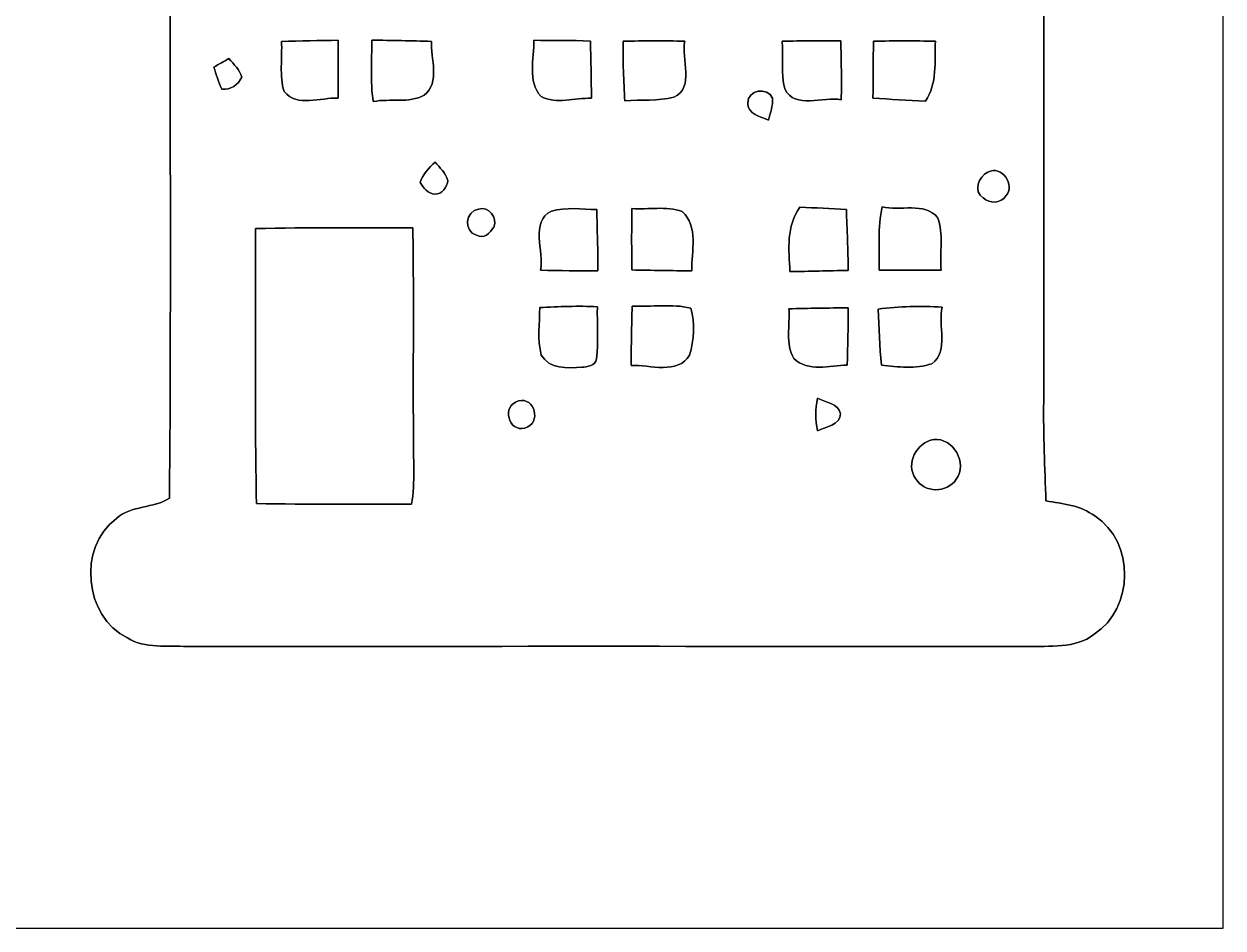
# Model space of a CAD drawing. Header units: centimetres. Extents: x -16.8 to 16.8, y -16.7 to 16.7.
# Drawn here: x 1.91 to 16.77, y -16.67 to -5.46 of the extents above; entities that cross this region are included whole.
import ezdxf

# ---------------------------------------------------------------- set-up
doc = ezdxf.new("R2010")
doc.units = ezdxf.units.CM
doc.header["$MEASUREMENT"] = 0
doc.layers.add('Layer 1', color=7, linetype='Continuous')

msp = doc.modelspace()

# ---------------------------------------------------------------- linework, layer by layer
at = {"layer": 'Layer 1', "color": 7}
for points, knots in [([(-16.77458, 16.66875), (-16.77458, 16.66875), (16.77458, 16.66875), (16.77458, 16.66875), (16.77458, 16.66875), (16.77458, 16.66875), (16.77458, -16.66875), (16.77458, -16.66875), (16.77458, -16.66875), (16.77458, -16.66875), (-16.77458, -16.66875), (-16.77458, -16.66875), (-16.77458, -16.66875), (-16.77458, -16.66875), (-16.77458, 16.66875), (-16.77458, 16.66875), (-16.77458, 16.66875), (-16.77458, 16.66875), (-16.77458, 16.66875), (-16.77458, 16.66875)], [0, 0, 0, 0, 0.16666667, 0.16666667, 0.16666667, 0.16666667, 0.33333333, 0.33333333, 0.33333333, 0.33333333, 0.5, 0.5, 0.5, 0.5, 0.66666667, 0.66666667, 0.66666667, 0.66666667, 1, 1, 1, 1]), ([(-11.81276, 12.37686), (-12.16907, 12.31724), (-12.47775, 12.03572), (-12.56348, 11.68294), (-12.56348, 11.68294), (-12.66261, 11.25714), (-12.54936, 10.81934), (-12.57335, 10.3886), (-12.57335, 10.3886), (-12.63403, 10.29088), (-12.47669, 10.04217), (-12.64214, 10.00654), (-12.64214, 10.00654), (-12.8203, 9.96668), (-13.0048, 9.96386), (-13.18366, 9.92822), (-13.18366, 9.92822), (-13.39286, 9.69469), (-13.52762, 9.40788), (-13.69519, 9.14506), (-13.69519, 9.14506), (-14.55808, 7.7343), (-15.40933, 6.31578), (-16.25459, 4.89409), (-16.25459, 4.89409), (-16.41193, 4.63762), (-16.35972, 4.32223), (-16.34384, 4.03931), (-16.34384, 4.03931), (-16.35019, 3.72921), (-16.1477, 3.45722), (-15.90816, 3.28119), (-15.90816, 3.28119), (-15.62276, 3.1115), (-15.27951, 3.13055), (-14.96131, 3.10762), (-14.96131, 3.10762), (-14.93203, 2.80776), (-14.94296, 2.50578), (-14.93908, 2.20486), (-14.93908, 2.20486), (-14.94402, -1.90853), (-14.93449, -6.02192), (-14.94367, -10.13495), (-14.94367, -10.13495), (-15.1705, -10.25807), (-15.43403, -10.44893), (-15.3984, -10.74208), (-15.3984, -10.74208), (-15.43509, -11.12449), (-15.04456, -11.37849), (-14.69425, -11.33898), (-14.69425, -11.33898), (-9.69645, -11.3478), (-4.69794, -11.33546), (0.30021, -11.34498), (0.30021, -11.34498), (0.54469, -11.33228), (0.80327, -11.36121), (1.03576, -11.26737), (1.03576, -11.26737), (1.33562, -11.09945), (1.40899, -10.66553), (1.21356, -10.39354), (1.21356, -10.39354), (1.12324, -10.26195), (0.96732, -10.20516), (0.83114, -10.13531), (0.83114, -10.13531), (0.82479, -5.73123), (0.83361, -1.3275), (0.82656, 3.07657), (0.82656, 3.07657), (1.20368, 3.16018), (1.64112, 3.09033), (1.94345, 3.38349), (1.94345, 3.38349), (2.33045, 3.74086), (2.32798, 4.35116), (2.1657, 4.81436), (2.1657, 4.81436), (1.70356, 5.57989), (1.13347, 6.2738), (0.62089, 7.00546), (0.62089, 7.00546), (-0.13264, 7.98865), (-0.85019, 8.99901), (-1.60761, 9.97902), (-1.60761, 9.97902), (-2.36961, 9.97162), (-3.13161, 9.96068), (-3.89361, 9.9628), (-3.89361, 9.9628), (-3.96981, 10.34838), (-3.85022, 10.78159), (-4.07776, 11.12626), (-4.07776, 11.12626), (-4.26932, 11.39472), (-4.63903, 11.51114), (-4.95053, 11.40566), (-4.95053, 11.40566), (-5.13221, 11.34498), (-5.25145, 11.18799), (-5.38163, 11.05711), (-5.38163, 11.05711), (-5.56754, 11.22504), (-5.75028, 11.42294), (-6.01839, 11.44552), (-6.01839, 11.44552), (-6.32389, 11.48821), (-6.57296, 11.27901), (-6.78039, 11.08569), (-6.78039, 11.08569), (-6.87105, 11.17812), (-6.9596, 11.27407), (-7.06402, 11.35098), (-7.06402, 11.35098), (-7.43761, 11.56935), (-7.97137, 11.39543), (-8.13858, 10.99502), (-8.13858, 10.99502), (-8.26347, 10.68493), (-8.17915, 10.33709), (-8.20349, 10.01289), (-8.20349, 10.01289), (-8.66528, 9.91447), (-9.14576, 9.97232), (-9.61284, 9.99702), (-9.61284, 9.99702), (-9.61743, 10.51101), (-9.59026, 11.02677), (-9.6326, 11.53971), (-9.6326, 11.53971), (-9.67211, 11.94541), (-9.9949, 12.32076), (-10.40377, 12.38179), (-10.40377, 12.38179), (-10.87226, 12.41848), (-11.34498, 12.41919), (-11.81276, 12.37686), (-11.81276, 12.37686), (-11.81276, 12.37686), (-11.81276, 12.37686), (-11.81276, 12.37686)], [0, 0, 0, 0, 0.02702703, 0.02702703, 0.02702703, 0.02702703, 0.05405405, 0.05405405, 0.05405405, 0.05405405, 0.08108108, 0.08108108, 0.08108108, 0.08108108, 0.10810811, 0.10810811, 0.10810811, 0.10810811, 0.13513514, 0.13513514, 0.13513514, 0.13513514, 0.16216216, 0.16216216, 0.16216216, 0.16216216, 0.18918919, 0.18918919, 0.18918919, 0.18918919, 0.21621622, 0.21621622, 0.21621622, 0.21621622, 0.24324324, 0.24324324, 0.24324324, 0.24324324, 0.27027027, 0.27027027, 0.27027027, 0.27027027, 0.2972973, 0.2972973, 0.2972973, 0.2972973, 0.32432432, 0.32432432, 0.32432432, 0.32432432, 0.35135135, 0.35135135, 0.35135135, 0.35135135, 0.37837838, 0.37837838, 0.37837838, 0.37837838, 0.40540541, 0.40540541, 0.40540541, 0.40540541, 0.43243243, 0.43243243, 0.43243243, 0.43243243, 0.45945946, 0.45945946, 0.45945946, 0.45945946, 0.48648649, 0.48648649, 0.48648649, 0.48648649, 0.51351351, 0.51351351, 0.51351351, 0.51351351, 0.54054054, 0.54054054, 0.54054054, 0.54054054, 0.56756757, 0.56756757, 0.56756757, 0.56756757, 0.59459459, 0.59459459, 0.59459459, 0.59459459, 0.62162162, 0.62162162, 0.62162162, 0.62162162, 0.64864865, 0.64864865, 0.64864865, 0.64864865, 0.67567568, 0.67567568, 0.67567568, 0.67567568, 0.7027027, 0.7027027, 0.7027027, 0.7027027, 0.72972973, 0.72972973, 0.72972973, 0.72972973, 0.75675676, 0.75675676, 0.75675676, 0.75675676, 0.78378378, 0.78378378, 0.78378378, 0.78378378, 0.81081081, 0.81081081, 0.81081081, 0.81081081, 0.83783784, 0.83783784, 0.83783784, 0.83783784, 0.86486486, 0.86486486, 0.86486486, 0.86486486, 0.89189189, 0.89189189, 0.89189189, 0.89189189, 0.91891892, 0.91891892, 0.91891892, 0.91891892, 0.94594595, 0.94594595, 0.94594595, 0.94594595, 1, 1, 1, 1]), ([(6.61776, 3.7906), (5.26027, 1.87008), (3.87632, -0.0314), (2.50507, -1.94169), (2.50507, -1.94169), (2.39254, -2.09903), (2.27824, -2.25601), (2.19075, -2.42923), (2.19075, -2.42923), (2.14701, -2.66418), (2.1336, -2.90759), (2.15794, -3.14572), (2.15794, -3.14572), (2.16147, -3.30623), (2.25601, -3.49074), (2.42182, -3.53166), (2.42182, -3.53166), (2.85397, -3.56094), (3.28789, -3.54295), (3.72075, -3.57082), (3.72075, -3.57082), (3.71651, -6.15915), (3.73451, -8.74818), (3.71299, -11.33651), (3.71299, -11.33651), (3.51755, -11.47057), (3.23709, -11.42153), (3.0547, -11.59087), (3.0547, -11.59087), (2.57104, -11.95458), (2.65359, -12.80195), (3.19123, -13.07218), (3.19123, -13.07218), (3.41348, -13.20906), (3.68512, -13.16249), (3.93312, -13.17943), (3.93312, -13.17943), (7.40234, -13.17413), (10.87155, -13.17449), (14.34077, -13.17943), (14.34077, -13.17943), (14.62264, -13.16708), (14.93767, -13.20976), (15.17897, -13.02667), (15.17897, -13.02667), (15.67039, -12.70459), (15.68626, -11.87979), (15.18461, -11.55806), (15.18461, -11.55806), (15.00858, -11.42859), (14.78597, -11.40566), (14.57819, -11.3732), (14.57819, -11.3732), (14.56725, -10.96292), (14.54538, -10.55264), (14.55102, -10.14236), (14.55102, -10.14236), (14.55632, -7.9696), (14.54503, -5.79684), (14.55702, -3.62444), (14.55702, -3.62444), (14.58066, -3.59904), (14.60465, -3.57399), (14.62899, -3.5493), (14.62899, -3.5493), (15.04527, -3.54436), (15.46331, -3.56447), (15.87923, -3.52707), (15.87923, -3.52707), (16.02493, -3.49109), (16.11947, -3.33587), (16.13888, -3.19299), (16.13888, -3.19299), (16.14876, -2.94393), (16.16216, -2.68711), (16.10995, -2.44299), (16.10995, -2.44299), (15.39381, -1.32997), (14.56161, -0.29598), (13.81478, 0.79657), (13.81478, 0.79657), (13.12545, 1.74378), (12.45729, 2.70651), (11.76726, 3.65301), (11.76726, 3.65301), (11.64731, 3.79589), (11.53936, 4.0005), (11.33792, 4.03366), (11.33792, 4.03366), (11.15131, 4.07247), (11.01231, 3.93171), (10.91177, 3.79977), (10.91177, 3.79977), (10.32722, 3.0039), (9.7603, 2.19569), (9.19057, 1.38924), (9.19057, 1.38924), (9.16517, 1.39171), (9.11472, 1.39629), (9.08967, 1.39841), (9.08967, 1.39841), (8.64729, 2.05705), (8.15904, 2.68323), (7.71596, 3.34151), (7.71596, 3.34151), (7.5378, 3.57117), (7.40974, 3.86115), (7.14834, 4.01038), (7.14834, 4.01038), (6.94231, 4.10104), (6.71583, 3.97475), (6.61776, 3.7906)], [0, 0, 0, 0, 0.03448276, 0.03448276, 0.03448276, 0.03448276, 0.06896552, 0.06896552, 0.06896552, 0.06896552, 0.10344828, 0.10344828, 0.10344828, 0.10344828, 0.13793103, 0.13793103, 0.13793103, 0.13793103, 0.17241379, 0.17241379, 0.17241379, 0.17241379, 0.20689655, 0.20689655, 0.20689655, 0.20689655, 0.24137931, 0.24137931, 0.24137931, 0.24137931, 0.27586207, 0.27586207, 0.27586207, 0.27586207, 0.31034483, 0.31034483, 0.31034483, 0.31034483, 0.34482759, 0.34482759, 0.34482759, 0.34482759, 0.37931034, 0.37931034, 0.37931034, 0.37931034, 0.4137931, 0.4137931, 0.4137931, 0.4137931, 0.44827586, 0.44827586, 0.44827586, 0.44827586, 0.48275862, 0.48275862, 0.48275862, 0.48275862, 0.51724138, 0.51724138, 0.51724138, 0.51724138, 0.55172414, 0.55172414, 0.55172414, 0.55172414, 0.5862069, 0.5862069, 0.5862069, 0.5862069, 0.62068966, 0.62068966, 0.62068966, 0.62068966, 0.65517241, 0.65517241, 0.65517241, 0.65517241, 0.68965517, 0.68965517, 0.68965517, 0.68965517, 0.72413793, 0.72413793, 0.72413793, 0.72413793, 0.75862069, 0.75862069, 0.75862069, 0.75862069, 0.79310345, 0.79310345, 0.79310345, 0.79310345, 0.82758621, 0.82758621, 0.82758621, 0.82758621, 0.86206897, 0.86206897, 0.86206897, 0.86206897, 0.89655172, 0.89655172, 0.89655172, 0.89655172, 0.93103448, 0.93103448, 0.93103448, 0.93103448, 1, 1, 1, 1]), ([(5.10117, -5.67408), (5.33471, -5.66737), (5.5693, -5.66314), (5.80355, -5.66032), (5.80355, -5.66032), (5.80319, -5.89986), (5.80284, -6.13939), (5.80249, -6.37928), (5.80249, -6.37928), (5.58659, -6.36729), (5.29449, -6.49429), (5.13433, -6.29708), (5.13433, -6.29708), (5.07153, -6.09882), (5.11351, -5.87904), (5.10117, -5.67408)], [0, 0, 0, 0, 0.2, 0.2, 0.2, 0.2, 0.4, 0.4, 0.4, 0.4, 0.6, 0.6, 0.6, 0.6, 1, 1, 1, 1]), ([(6.22124, -5.65891), (6.46712, -5.66208), (6.71336, -5.66632), (6.95995, -5.67373), (6.95995, -5.67373), (6.94972, -5.88116), (7.07037, -6.18243), (6.87141, -6.34224), (6.87141, -6.34224), (6.68232, -6.44525), (6.44349, -6.37963), (6.23993, -6.41985), (6.23993, -6.41985), (6.1976, -6.16832), (6.223, -5.91185), (6.22124, -5.65891)], [0, 0, 0, 0, 0.2, 0.2, 0.2, 0.2, 0.4, 0.4, 0.4, 0.4, 0.6, 0.6, 0.6, 0.6, 1, 1, 1, 1]), ([(8.22995, -5.66067), (8.46314, -5.66244), (8.69738, -5.66138), (8.93092, -5.66984), (8.93092, -5.66984), (8.93657, -5.90515), (8.94186, -6.14186), (8.94433, -6.37787), (8.94433, -6.37787), (8.73831, -6.3754), (8.51006, -6.4583), (8.31956, -6.35635), (8.31956, -6.35635), (8.14493, -6.17467), (8.23595, -5.88469), (8.22995, -5.66067)], [0, 0, 0, 0, 0.2, 0.2, 0.2, 0.2, 0.4, 0.4, 0.4, 0.4, 0.6, 0.6, 0.6, 0.6, 1, 1, 1, 1]), ([(9.33591, -5.67231), (9.59097, -5.66667), (9.84638, -5.66667), (10.10214, -5.67161), (10.10214, -5.67161), (10.05381, -5.8861), (10.22773, -6.24805), (9.96738, -6.36729), (9.96738, -6.36729), (9.76947, -6.41703), (9.55922, -6.3941), (9.35814, -6.41174), (9.35814, -6.41174), (9.34297, -6.16514), (9.33344, -5.91891), (9.33591, -5.67231)], [0, 0, 0, 0, 0.2, 0.2, 0.2, 0.2, 0.4, 0.4, 0.4, 0.4, 0.6, 0.6, 0.6, 0.6, 1, 1, 1, 1]), ([(11.3097, -5.67267), (11.55136, -5.66737), (11.79442, -5.66173), (12.03642, -5.66843), (12.03642, -5.66843), (12.04066, -5.91114), (12.04807, -6.15456), (12.04066, -6.39763), (12.04066, -6.39763), (11.8237, -6.34965), (11.46281, -6.52392), (11.34181, -6.26322), (11.34181, -6.26322), (11.29065, -6.07201), (11.32134, -5.8674), (11.3097, -5.67267)], [0, 0, 0, 0, 0.2, 0.2, 0.2, 0.2, 0.4, 0.4, 0.4, 0.4, 0.6, 0.6, 0.6, 0.6, 1, 1, 1, 1]), ([(12.44318, -5.67231), (12.69824, -5.66667), (12.95365, -5.66667), (13.20941, -5.67196), (13.20941, -5.67196), (13.19565, -5.92138), (13.23728, -6.19936), (13.08417, -6.41526), (13.08417, -6.41526), (12.86651, -6.40256), (12.65061, -6.39339), (12.43471, -6.37752), (12.43471, -6.37752), (12.43577, -6.14186), (12.43471, -5.90726), (12.44318, -5.67231)], [0, 0, 0, 0, 0.2, 0.2, 0.2, 0.2, 0.4, 0.4, 0.4, 0.4, 0.6, 0.6, 0.6, 0.6, 1, 1, 1, 1]), ([(4.26297, -5.99299), (4.32541, -5.95771), (4.3875, -5.92243), (4.44994, -5.88716), (4.44994, -5.88716), (4.51203, -5.95701), (4.57941, -6.02756), (4.6101, -6.11858), (4.6101, -6.11858), (4.56318, -6.21171), (4.46934, -6.27909), (4.36139, -6.26639), (4.36139, -6.26639), (4.318, -6.17996), (4.29225, -6.08259), (4.26297, -5.99299)], [0, 0, 0, 0, 0.2, 0.2, 0.2, 0.2, 0.4, 0.4, 0.4, 0.4, 0.6, 0.6, 0.6, 0.6, 1, 1, 1, 1]), ([(10.88143, -6.4389), (10.87684, -6.27592), (11.1252, -6.23394), (11.19011, -6.37787), (11.19011, -6.37787), (11.1947, -6.47136), (11.16189, -6.56131), (11.13966, -6.65092), (11.13966, -6.65092), (11.0423, -6.60541), (10.87931, -6.57578), (10.88143, -6.4389)], [0, 0, 0, 0, 0.25, 0.25, 0.25, 0.25, 0.5, 0.5, 0.5, 0.5, 1, 1, 1, 1]), ([(6.82025, -7.42386), (6.85094, -7.32049), (6.93279, -7.24535), (7.00546, -7.17056), (7.00546, -7.17056), (7.06508, -7.24076), (7.13528, -7.3085), (7.16562, -7.39846), (7.16562, -7.39846), (7.15186, -7.47677), (7.09401, -7.57696), (7.00264, -7.56814), (7.00264, -7.56814), (6.91727, -7.56673), (6.86117, -7.48877), (6.82025, -7.42386)], [0, 0, 0, 0, 0.2, 0.2, 0.2, 0.2, 0.4, 0.4, 0.4, 0.4, 0.6, 0.6, 0.6, 0.6, 1, 1, 1, 1]), ([(13.85958, -7.2958), (14.03385, -7.19772), (14.20072, -7.46125), (14.08324, -7.59143), (14.08324, -7.59143), (14.01727, -7.68421), (13.88216, -7.6902), (13.80208, -7.61259), (13.80208, -7.61259), (13.67296, -7.53957), (13.74563, -7.34695), (13.85958, -7.2958)], [0, 0, 0, 0, 0.25, 0.25, 0.25, 0.25, 0.5, 0.5, 0.5, 0.5, 1, 1, 1, 1]), ([(7.5438, -7.75441), (7.66904, -7.7089), (7.78616, -7.86447), (7.73218, -7.97807), (7.73218, -7.97807), (7.68879, -8.04792), (7.60589, -8.13506), (7.51981, -8.07544), (7.51981, -8.07544), (7.3533, -8.04086), (7.38152, -7.77134), (7.5438, -7.75441)], [0, 0, 0, 0, 0.25, 0.25, 0.25, 0.25, 0.5, 0.5, 0.5, 0.5, 1, 1, 1, 1]), ([(8.44762, -7.77769), (8.62859, -7.72901), (8.82332, -7.7537), (9.0103, -7.76076), (9.0103, -7.76076), (9.01347, -8.01299), (9.02829, -8.26629), (9.02406, -8.51888), (9.02406, -8.51888), (8.78664, -8.51711), (8.55063, -8.52029), (8.31391, -8.51182), (8.31391, -8.51182), (8.35977, -8.28393), (8.17951, -7.91069), (8.44762, -7.77769)], [0, 0, 0, 0, 0.2, 0.2, 0.2, 0.2, 0.4, 0.4, 0.4, 0.4, 0.6, 0.6, 0.6, 0.6, 1, 1, 1, 1]), ([(9.44668, -7.74771), (9.65165, -7.76217), (9.87107, -7.71313), (10.06934, -7.78298), (10.06934, -7.78298), (10.2743, -7.97031), (10.18187, -8.2744), (10.18928, -8.51958), (10.18928, -8.51958), (9.94128, -8.51747), (9.69363, -8.51429), (9.44668, -8.50829), (9.44668, -8.50829), (9.44139, -8.25465), (9.44139, -8.001), (9.44668, -7.74771)], [0, 0, 0, 0, 0.2, 0.2, 0.2, 0.2, 0.4, 0.4, 0.4, 0.4, 0.6, 0.6, 0.6, 0.6, 1, 1, 1, 1]), ([(11.52878, -7.73007), (11.72034, -7.73853), (11.91225, -7.74771), (12.10486, -7.75723), (12.10486, -7.75723), (12.11298, -8.00876), (12.12638, -8.26135), (12.12674, -8.51359), (12.12674, -8.51359), (11.88544, -8.51817), (11.6459, -8.52699), (11.40531, -8.52805), (11.40531, -8.52805), (11.39084, -8.25641), (11.35768, -7.96466), (11.52878, -7.73007)], [0, 0, 0, 0, 0.2, 0.2, 0.2, 0.2, 0.4, 0.4, 0.4, 0.4, 0.6, 0.6, 0.6, 0.6, 1, 1, 1, 1]), ([(12.54936, -7.72478), (12.76138, -7.78475), (13.07924, -7.65916), (13.23657, -7.85918), (13.23657, -7.85918), (13.31383, -8.06309), (13.26092, -8.29522), (13.27856, -8.50935), (13.27856, -8.50935), (13.02244, -8.51429), (12.76667, -8.51429), (12.51126, -8.51006), (12.51126, -8.51006), (12.51656, -8.24794), (12.4908, -7.98195), (12.54936, -7.72478)], [0, 0, 0, 0, 0.2, 0.2, 0.2, 0.2, 0.4, 0.4, 0.4, 0.4, 0.6, 0.6, 0.6, 0.6, 1, 1, 1, 1]), ([(4.77979, -7.99571), (5.4296, -7.97948), (6.08012, -7.99183), (6.73029, -7.98477), (6.73029, -7.98477), (6.74546, -8.98807), (6.72677, -9.99208), (6.74158, -10.99573), (6.74158, -10.99573), (6.74194, -11.13508), (6.74017, -11.27689), (6.71477, -11.41483), (6.71477, -11.41483), (6.07342, -11.4113), (5.43242, -11.41765), (4.79143, -11.4046), (4.79143, -11.4046), (4.76744, -10.2683), (4.78508, -9.13201), (4.77979, -7.99571)], [0, 0, 0, 0, 0.16666667, 0.16666667, 0.16666667, 0.16666667, 0.33333333, 0.33333333, 0.33333333, 0.33333333, 0.5, 0.5, 0.5, 0.5, 0.66666667, 0.66666667, 0.66666667, 0.66666667, 1, 1, 1, 1]), ([(8.30227, -8.97396), (8.5404, -8.96408), (8.77958, -8.95209), (9.01841, -8.96408), (9.01841, -8.96408), (9.011, -9.17857), (9.03393, -9.39659), (9.00606, -9.61072), (9.00606, -9.61072), (8.99301, -9.69539), (8.89423, -9.71303), (8.82332, -9.71515), (8.82332, -9.71515), (8.6554, -9.72891), (8.41692, -9.73878), (8.32273, -9.56345), (8.32273, -9.56345), (8.27017, -9.37048), (8.30298, -9.1694), (8.30227, -8.97396)], [0, 0, 0, 0, 0.16666667, 0.16666667, 0.16666667, 0.16666667, 0.33333333, 0.33333333, 0.33333333, 0.33333333, 0.5, 0.5, 0.5, 0.5, 0.66666667, 0.66666667, 0.66666667, 0.66666667, 1, 1, 1, 1]), ([(9.44951, -8.95562), (9.69116, -8.97079), (9.93951, -8.92422), (10.17658, -8.98243), (10.17658, -8.98243), (10.23126, -9.16693), (10.21609, -9.38001), (10.16106, -9.56416), (10.16106, -9.56416), (10.01466, -9.80969), (9.67211, -9.68551), (9.43575, -9.69151), (9.43575, -9.69151), (9.43786, -9.44562), (9.44174, -9.20044), (9.44951, -8.95562)], [0, 0, 0, 0, 0.2, 0.2, 0.2, 0.2, 0.4, 0.4, 0.4, 0.4, 0.6, 0.6, 0.6, 0.6, 1, 1, 1, 1]), ([(11.39155, -8.99125), (11.63673, -8.98349), (11.88191, -8.97996), (12.12815, -8.97819), (12.12815, -8.97819), (12.1285, -9.21456), (12.11862, -9.45056), (12.11651, -9.68728), (12.11651, -9.68728), (11.89849, -9.69469), (11.63038, -9.77618), (11.45434, -9.60649), (11.45434, -9.60649), (11.34357, -9.42552), (11.40954, -9.19374), (11.39155, -8.99125)], [0, 0, 0, 0, 0.2, 0.2, 0.2, 0.2, 0.4, 0.4, 0.4, 0.4, 0.6, 0.6, 0.6, 0.6, 1, 1, 1, 1]), ([(12.49856, -8.99407), (12.76068, -8.95562), (13.02773, -8.95667), (13.29231, -8.96867), (13.29231, -8.96867), (13.23799, -9.18598), (13.38016, -9.51653), (13.16426, -9.67105), (13.16426, -9.67105), (12.96388, -9.74055), (12.7448, -9.71091), (12.53878, -9.68763), (12.53878, -9.68763), (12.51902, -9.45691), (12.50844, -9.22479), (12.49856, -8.99407)], [0, 0, 0, 0, 0.2, 0.2, 0.2, 0.2, 0.4, 0.4, 0.4, 0.4, 0.6, 0.6, 0.6, 0.6, 1, 1, 1, 1]), ([(8.00206, -10.14871), (8.21302, -10.04006), (8.33155, -10.36602), (8.15516, -10.45351), (8.15516, -10.45351), (7.9442, -10.56217), (7.82496, -10.23585), (8.00206, -10.14871)], [0, 0, 0, 0, 0.33333333, 0.33333333, 0.33333333, 0.33333333, 1, 1, 1, 1]), ([(11.74644, -10.10038), (11.83252, -10.1473), (12.00714, -10.16282), (12.03396, -10.28982), (12.03396, -10.28982), (12.03607, -10.43234), (11.83146, -10.45563), (11.74644, -10.50184), (11.74644, -10.50184), (11.71963, -10.36884), (11.71963, -10.23303), (11.74644, -10.10038)], [0, 0, 0, 0, 0.25, 0.25, 0.25, 0.25, 0.5, 0.5, 0.5, 0.5, 1, 1, 1, 1]), ([(13.18754, -10.61085), (13.42672, -10.58369), (13.61511, -10.90895), (13.46659, -11.10333), (13.46659, -11.10333), (13.35652, -11.27866), (13.06689, -11.2776), (12.96388, -11.09521), (12.96388, -11.09521), (12.83335, -10.91212), (12.97517, -10.64542), (13.18754, -10.61085)], [0, 0, 0, 0, 0.25, 0.25, 0.25, 0.25, 0.5, 0.5, 0.5, 0.5, 1, 1, 1, 1])]:
    msp.add_open_spline(points, degree=3, knots=knots, dxfattribs=at)
at = {"layer": 'Layer 1', "color": 251}
for points, knots in [([(-11.81276, 12.37686), (-11.34498, 12.41919), (-10.87226, 12.41848), (-10.40377, 12.38179), (-10.40377, 12.38179), (-9.9949, 12.32076), (-9.67211, 11.94541), (-9.6326, 11.53971), (-9.6326, 11.53971), (-9.59026, 11.02677), (-9.61743, 10.51101), (-9.61284, 9.99702), (-9.61284, 9.99702), (-9.14576, 9.97232), (-8.66528, 9.91447), (-8.20349, 10.01289), (-8.20349, 10.01289), (-8.17915, 10.33709), (-8.26347, 10.68493), (-8.13858, 10.99502), (-8.13858, 10.99502), (-7.97137, 11.39543), (-7.43761, 11.56935), (-7.06402, 11.35098), (-7.06402, 11.35098), (-6.9596, 11.27407), (-6.87105, 11.17812), (-6.78039, 11.08569), (-6.78039, 11.08569), (-6.57296, 11.27901), (-6.32389, 11.48821), (-6.01839, 11.44552), (-6.01839, 11.44552), (-5.75028, 11.42294), (-5.56754, 11.22504), (-5.38163, 11.05711), (-5.38163, 11.05711), (-5.25145, 11.18799), (-5.13221, 11.34498), (-4.95053, 11.40566), (-4.95053, 11.40566), (-4.63903, 11.51114), (-4.26932, 11.39472), (-4.07776, 11.12626), (-4.07776, 11.12626), (-3.85022, 10.78159), (-3.96981, 10.34838), (-3.89361, 9.9628), (-3.89361, 9.9628), (-3.13161, 9.96068), (-2.36961, 9.97162), (-1.60761, 9.97902), (-1.60761, 9.97902), (-0.85019, 8.99901), (-0.13264, 7.98865), (0.62089, 7.00546), (0.62089, 7.00546), (1.13347, 6.2738), (1.70356, 5.57989), (2.1657, 4.81436), (2.1657, 4.81436), (2.32798, 4.35116), (2.33045, 3.74086), (1.94345, 3.38349), (1.94345, 3.38349), (1.64112, 3.09033), (1.20368, 3.16018), (0.82656, 3.07657), (0.82656, 3.07657), (0.83361, -1.3275), (0.82479, -5.73123), (0.83114, -10.13531), (0.83114, -10.13531), (0.96732, -10.20516), (1.12324, -10.26195), (1.21356, -10.39354), (1.21356, -10.39354), (1.40899, -10.66553), (1.33562, -11.09945), (1.03576, -11.26737), (1.03576, -11.26737), (0.80327, -11.36121), (0.54469, -11.33228), (0.30021, -11.34498), (0.30021, -11.34498), (-4.69794, -11.33546), (-9.69645, -11.3478), (-14.69425, -11.33898), (-14.69425, -11.33898), (-15.04456, -11.37849), (-15.43509, -11.12449), (-15.3984, -10.74208), (-15.3984, -10.74208), (-15.43403, -10.44893), (-15.1705, -10.25807), (-14.94367, -10.13495), (-14.94367, -10.13495), (-14.93449, -6.02192), (-14.94402, -1.90853), (-14.93908, 2.20486), (-14.93908, 2.20486), (-14.94296, 2.50578), (-14.93203, 2.80776), (-14.96131, 3.10762), (-14.96131, 3.10762), (-15.27951, 3.13055), (-15.62276, 3.1115), (-15.90816, 3.28119), (-15.90816, 3.28119), (-16.1477, 3.45722), (-16.35019, 3.72921), (-16.34384, 4.03931), (-16.34384, 4.03931), (-16.35972, 4.32223), (-16.41193, 4.63762), (-16.25459, 4.89409), (-16.25459, 4.89409), (-15.40933, 6.31578), (-14.55808, 7.7343), (-13.69519, 9.14506), (-13.69519, 9.14506), (-13.52762, 9.40788), (-13.39286, 9.69469), (-13.18366, 9.92822), (-13.18366, 9.92822), (-13.0048, 9.96386), (-12.8203, 9.96668), (-12.64214, 10.00654), (-12.64214, 10.00654), (-12.47669, 10.04217), (-12.63403, 10.29088), (-12.57335, 10.3886), (-12.57335, 10.3886), (-12.54936, 10.81934), (-12.66261, 11.25714), (-12.56348, 11.68294), (-12.56348, 11.68294), (-12.47775, 12.03572), (-12.16907, 12.31724), (-11.81276, 12.37686), (-11.81276, 12.37686), (-11.81276, 12.37686), (-11.81276, 12.37686), (-11.81276, 12.37686)], [0, 0, 0, 0, 0.02702703, 0.02702703, 0.02702703, 0.02702703, 0.05405405, 0.05405405, 0.05405405, 0.05405405, 0.08108108, 0.08108108, 0.08108108, 0.08108108, 0.10810811, 0.10810811, 0.10810811, 0.10810811, 0.13513514, 0.13513514, 0.13513514, 0.13513514, 0.16216216, 0.16216216, 0.16216216, 0.16216216, 0.18918919, 0.18918919, 0.18918919, 0.18918919, 0.21621622, 0.21621622, 0.21621622, 0.21621622, 0.24324324, 0.24324324, 0.24324324, 0.24324324, 0.27027027, 0.27027027, 0.27027027, 0.27027027, 0.2972973, 0.2972973, 0.2972973, 0.2972973, 0.32432432, 0.32432432, 0.32432432, 0.32432432, 0.35135135, 0.35135135, 0.35135135, 0.35135135, 0.37837838, 0.37837838, 0.37837838, 0.37837838, 0.40540541, 0.40540541, 0.40540541, 0.40540541, 0.43243243, 0.43243243, 0.43243243, 0.43243243, 0.45945946, 0.45945946, 0.45945946, 0.45945946, 0.48648649, 0.48648649, 0.48648649, 0.48648649, 0.51351351, 0.51351351, 0.51351351, 0.51351351, 0.54054054, 0.54054054, 0.54054054, 0.54054054, 0.56756757, 0.56756757, 0.56756757, 0.56756757, 0.59459459, 0.59459459, 0.59459459, 0.59459459, 0.62162162, 0.62162162, 0.62162162, 0.62162162, 0.64864865, 0.64864865, 0.64864865, 0.64864865, 0.67567568, 0.67567568, 0.67567568, 0.67567568, 0.7027027, 0.7027027, 0.7027027, 0.7027027, 0.72972973, 0.72972973, 0.72972973, 0.72972973, 0.75675676, 0.75675676, 0.75675676, 0.75675676, 0.78378378, 0.78378378, 0.78378378, 0.78378378, 0.81081081, 0.81081081, 0.81081081, 0.81081081, 0.83783784, 0.83783784, 0.83783784, 0.83783784, 0.86486486, 0.86486486, 0.86486486, 0.86486486, 0.89189189, 0.89189189, 0.89189189, 0.89189189, 0.91891892, 0.91891892, 0.91891892, 0.91891892, 0.94594595, 0.94594595, 0.94594595, 0.94594595, 1, 1, 1, 1]), ([(6.61776, 3.7906), (6.71583, 3.97475), (6.94231, 4.10104), (7.14834, 4.01038), (7.14834, 4.01038), (7.40974, 3.86115), (7.5378, 3.57117), (7.71596, 3.34151), (7.71596, 3.34151), (8.15904, 2.68323), (8.64729, 2.05705), (9.08967, 1.39841), (9.08967, 1.39841), (9.11472, 1.39629), (9.16517, 1.39171), (9.19057, 1.38924), (9.19057, 1.38924), (9.7603, 2.19569), (10.32722, 3.0039), (10.91177, 3.79977), (10.91177, 3.79977), (11.01231, 3.93171), (11.15131, 4.07247), (11.33792, 4.03366), (11.33792, 4.03366), (11.53936, 4.0005), (11.64731, 3.79589), (11.76726, 3.65301), (11.76726, 3.65301), (12.45729, 2.70651), (13.12545, 1.74378), (13.81478, 0.79657), (13.81478, 0.79657), (14.56161, -0.29598), (15.39381, -1.32997), (16.10995, -2.44299), (16.10995, -2.44299), (16.16216, -2.68711), (16.14876, -2.94393), (16.13888, -3.19299), (16.13888, -3.19299), (16.11947, -3.33587), (16.02493, -3.49109), (15.87923, -3.52707), (15.87923, -3.52707), (15.46331, -3.56447), (15.04527, -3.54436), (14.62899, -3.5493), (14.62899, -3.5493), (14.60465, -3.57399), (14.58066, -3.59904), (14.55702, -3.62444), (14.55702, -3.62444), (14.54503, -5.79684), (14.55632, -7.9696), (14.55102, -10.14236), (14.55102, -10.14236), (14.54538, -10.55264), (14.56725, -10.96292), (14.57819, -11.3732), (14.57819, -11.3732), (14.78597, -11.40566), (15.00858, -11.42859), (15.18461, -11.55806), (15.18461, -11.55806), (15.68626, -11.87979), (15.67039, -12.70459), (15.17897, -13.02667), (15.17897, -13.02667), (14.93767, -13.20976), (14.62264, -13.16708), (14.34077, -13.17943), (14.34077, -13.17943), (10.87155, -13.17449), (7.40234, -13.17413), (3.93312, -13.17943), (3.93312, -13.17943), (3.68512, -13.16249), (3.41348, -13.20906), (3.19123, -13.07218), (3.19123, -13.07218), (2.65359, -12.80195), (2.57104, -11.95458), (3.0547, -11.59087), (3.0547, -11.59087), (3.23709, -11.42153), (3.51755, -11.47057), (3.71299, -11.33651), (3.71299, -11.33651), (3.73451, -8.74818), (3.71651, -6.15915), (3.72075, -3.57082), (3.72075, -3.57082), (3.28789, -3.54295), (2.85397, -3.56094), (2.42182, -3.53166), (2.42182, -3.53166), (2.25601, -3.49074), (2.16147, -3.30623), (2.15794, -3.14572), (2.15794, -3.14572), (2.1336, -2.90759), (2.14701, -2.66418), (2.19075, -2.42923), (2.19075, -2.42923), (2.27824, -2.25601), (2.39254, -2.09903), (2.50507, -1.94169), (2.50507, -1.94169), (3.87632, -0.0314), (5.26027, 1.87008), (6.61776, 3.7906), (6.61776, 3.7906), (6.61776, 3.7906), (6.61776, 3.7906), (6.61776, 3.7906)], [0, 0, 0, 0, 0.03333333, 0.03333333, 0.03333333, 0.03333333, 0.06666667, 0.06666667, 0.06666667, 0.06666667, 0.1, 0.1, 0.1, 0.1, 0.13333333, 0.13333333, 0.13333333, 0.13333333, 0.16666667, 0.16666667, 0.16666667, 0.16666667, 0.2, 0.2, 0.2, 0.2, 0.23333333, 0.23333333, 0.23333333, 0.23333333, 0.26666667, 0.26666667, 0.26666667, 0.26666667, 0.3, 0.3, 0.3, 0.3, 0.33333333, 0.33333333, 0.33333333, 0.33333333, 0.36666667, 0.36666667, 0.36666667, 0.36666667, 0.4, 0.4, 0.4, 0.4, 0.43333333, 0.43333333, 0.43333333, 0.43333333, 0.46666667, 0.46666667, 0.46666667, 0.46666667, 0.5, 0.5, 0.5, 0.5, 0.53333333, 0.53333333, 0.53333333, 0.53333333, 0.56666667, 0.56666667, 0.56666667, 0.56666667, 0.6, 0.6, 0.6, 0.6, 0.63333333, 0.63333333, 0.63333333, 0.63333333, 0.66666667, 0.66666667, 0.66666667, 0.66666667, 0.7, 0.7, 0.7, 0.7, 0.73333333, 0.73333333, 0.73333333, 0.73333333, 0.76666667, 0.76666667, 0.76666667, 0.76666667, 0.8, 0.8, 0.8, 0.8, 0.83333333, 0.83333333, 0.83333333, 0.83333333, 0.86666667, 0.86666667, 0.86666667, 0.86666667, 0.9, 0.9, 0.9, 0.9, 0.93333333, 0.93333333, 0.93333333, 0.93333333, 1, 1, 1, 1]), ([(5.10117, -5.67408), (5.11351, -5.87904), (5.07153, -6.09882), (5.13433, -6.29708), (5.13433, -6.29708), (5.29449, -6.49429), (5.58659, -6.36729), (5.80249, -6.37928), (5.80249, -6.37928), (5.80284, -6.13939), (5.80319, -5.89986), (5.80355, -5.66032), (5.80355, -5.66032), (5.5693, -5.66314), (5.33471, -5.66737), (5.10117, -5.67408), (5.10117, -5.67408), (5.10117, -5.67408), (5.10117, -5.67408), (5.10117, -5.67408)], [0, 0, 0, 0, 0.16666667, 0.16666667, 0.16666667, 0.16666667, 0.33333333, 0.33333333, 0.33333333, 0.33333333, 0.5, 0.5, 0.5, 0.5, 0.66666667, 0.66666667, 0.66666667, 0.66666667, 1, 1, 1, 1]), ([(6.22124, -5.65891), (6.223, -5.91185), (6.1976, -6.16832), (6.23993, -6.41985), (6.23993, -6.41985), (6.44349, -6.37963), (6.68232, -6.44525), (6.87141, -6.34224), (6.87141, -6.34224), (7.07037, -6.18243), (6.94972, -5.88116), (6.95995, -5.67373), (6.95995, -5.67373), (6.71336, -5.66632), (6.46712, -5.66208), (6.22124, -5.65891), (6.22124, -5.65891), (6.22124, -5.65891), (6.22124, -5.65891), (6.22124, -5.65891)], [0, 0, 0, 0, 0.16666667, 0.16666667, 0.16666667, 0.16666667, 0.33333333, 0.33333333, 0.33333333, 0.33333333, 0.5, 0.5, 0.5, 0.5, 0.66666667, 0.66666667, 0.66666667, 0.66666667, 1, 1, 1, 1]), ([(8.22995, -5.66067), (8.23595, -5.88469), (8.14493, -6.17467), (8.31956, -6.35635), (8.31956, -6.35635), (8.51006, -6.4583), (8.73831, -6.3754), (8.94433, -6.37787), (8.94433, -6.37787), (8.94186, -6.14186), (8.93657, -5.90515), (8.93092, -5.66984), (8.93092, -5.66984), (8.69738, -5.66138), (8.46314, -5.66244), (8.22995, -5.66067), (8.22995, -5.66067), (8.22995, -5.66067), (8.22995, -5.66067), (8.22995, -5.66067)], [0, 0, 0, 0, 0.16666667, 0.16666667, 0.16666667, 0.16666667, 0.33333333, 0.33333333, 0.33333333, 0.33333333, 0.5, 0.5, 0.5, 0.5, 0.66666667, 0.66666667, 0.66666667, 0.66666667, 1, 1, 1, 1]), ([(9.33591, -5.67231), (9.33344, -5.91891), (9.34297, -6.16514), (9.35814, -6.41174), (9.35814, -6.41174), (9.55922, -6.3941), (9.76947, -6.41703), (9.96738, -6.36729), (9.96738, -6.36729), (10.22773, -6.24805), (10.05381, -5.8861), (10.10214, -5.67161), (10.10214, -5.67161), (9.84638, -5.66667), (9.59097, -5.66667), (9.33591, -5.67231), (9.33591, -5.67231), (9.33591, -5.67231), (9.33591, -5.67231), (9.33591, -5.67231)], [0, 0, 0, 0, 0.16666667, 0.16666667, 0.16666667, 0.16666667, 0.33333333, 0.33333333, 0.33333333, 0.33333333, 0.5, 0.5, 0.5, 0.5, 0.66666667, 0.66666667, 0.66666667, 0.66666667, 1, 1, 1, 1]), ([(11.3097, -5.67267), (11.32134, -5.8674), (11.29065, -6.07201), (11.34181, -6.26322), (11.34181, -6.26322), (11.46281, -6.52392), (11.8237, -6.34965), (12.04066, -6.39763), (12.04066, -6.39763), (12.04807, -6.15456), (12.04066, -5.91114), (12.03642, -5.66843), (12.03642, -5.66843), (11.79442, -5.66173), (11.55136, -5.66737), (11.3097, -5.67267), (11.3097, -5.67267), (11.3097, -5.67267), (11.3097, -5.67267), (11.3097, -5.67267)], [0, 0, 0, 0, 0.16666667, 0.16666667, 0.16666667, 0.16666667, 0.33333333, 0.33333333, 0.33333333, 0.33333333, 0.5, 0.5, 0.5, 0.5, 0.66666667, 0.66666667, 0.66666667, 0.66666667, 1, 1, 1, 1]), ([(12.44318, -5.67231), (12.43471, -5.90726), (12.43577, -6.14186), (12.43471, -6.37752), (12.43471, -6.37752), (12.65061, -6.39339), (12.86651, -6.40256), (13.08417, -6.41526), (13.08417, -6.41526), (13.23728, -6.19936), (13.19565, -5.92138), (13.20941, -5.67196), (13.20941, -5.67196), (12.95365, -5.66667), (12.69824, -5.66667), (12.44318, -5.67231), (12.44318, -5.67231), (12.44318, -5.67231), (12.44318, -5.67231), (12.44318, -5.67231)], [0, 0, 0, 0, 0.16666667, 0.16666667, 0.16666667, 0.16666667, 0.33333333, 0.33333333, 0.33333333, 0.33333333, 0.5, 0.5, 0.5, 0.5, 0.66666667, 0.66666667, 0.66666667, 0.66666667, 1, 1, 1, 1]), ([(4.26297, -5.99299), (4.29225, -6.08259), (4.318, -6.17996), (4.36139, -6.26639), (4.36139, -6.26639), (4.46934, -6.27909), (4.56318, -6.21171), (4.6101, -6.11858), (4.6101, -6.11858), (4.57941, -6.02756), (4.51203, -5.95701), (4.44994, -5.88716), (4.44994, -5.88716), (4.3875, -5.92243), (4.32541, -5.95771), (4.26297, -5.99299), (4.26297, -5.99299), (4.26297, -5.99299), (4.26297, -5.99299), (4.26297, -5.99299)], [0, 0, 0, 0, 0.16666667, 0.16666667, 0.16666667, 0.16666667, 0.33333333, 0.33333333, 0.33333333, 0.33333333, 0.5, 0.5, 0.5, 0.5, 0.66666667, 0.66666667, 0.66666667, 0.66666667, 1, 1, 1, 1]), ([(10.88143, -6.4389), (10.87931, -6.57578), (11.0423, -6.60541), (11.13966, -6.65092), (11.13966, -6.65092), (11.16189, -6.56131), (11.1947, -6.47136), (11.19011, -6.37787), (11.19011, -6.37787), (11.1252, -6.23394), (10.87684, -6.27592), (10.88143, -6.4389), (10.88143, -6.4389), (10.88143, -6.4389), (10.88143, -6.4389), (10.88143, -6.4389)], [0, 0, 0, 0, 0.2, 0.2, 0.2, 0.2, 0.4, 0.4, 0.4, 0.4, 0.6, 0.6, 0.6, 0.6, 1, 1, 1, 1]), ([(6.82025, -7.42386), (6.86117, -7.48877), (6.91727, -7.56673), (7.00264, -7.56814), (7.00264, -7.56814), (7.09401, -7.57696), (7.15186, -7.47677), (7.16562, -7.39846), (7.16562, -7.39846), (7.13528, -7.3085), (7.06508, -7.24076), (7.00546, -7.17056), (7.00546, -7.17056), (6.93279, -7.24535), (6.85094, -7.32049), (6.82025, -7.42386), (6.82025, -7.42386), (6.82025, -7.42386), (6.82025, -7.42386), (6.82025, -7.42386)], [0, 0, 0, 0, 0.16666667, 0.16666667, 0.16666667, 0.16666667, 0.33333333, 0.33333333, 0.33333333, 0.33333333, 0.5, 0.5, 0.5, 0.5, 0.66666667, 0.66666667, 0.66666667, 0.66666667, 1, 1, 1, 1]), ([(13.85958, -7.2958), (13.74563, -7.34695), (13.67296, -7.53957), (13.80208, -7.61259), (13.80208, -7.61259), (13.88216, -7.6902), (14.01727, -7.68421), (14.08324, -7.59143), (14.08324, -7.59143), (14.20072, -7.46125), (14.03385, -7.19772), (13.85958, -7.2958), (13.85958, -7.2958), (13.85958, -7.2958), (13.85958, -7.2958), (13.85958, -7.2958)], [0, 0, 0, 0, 0.2, 0.2, 0.2, 0.2, 0.4, 0.4, 0.4, 0.4, 0.6, 0.6, 0.6, 0.6, 1, 1, 1, 1]), ([(7.5438, -7.75441), (7.38152, -7.77134), (7.3533, -8.04086), (7.51981, -8.07544), (7.51981, -8.07544), (7.60589, -8.13506), (7.68879, -8.04792), (7.73218, -7.97807), (7.73218, -7.97807), (7.78616, -7.86447), (7.66904, -7.7089), (7.5438, -7.75441), (7.5438, -7.75441), (7.5438, -7.75441), (7.5438, -7.75441), (7.5438, -7.75441)], [0, 0, 0, 0, 0.2, 0.2, 0.2, 0.2, 0.4, 0.4, 0.4, 0.4, 0.6, 0.6, 0.6, 0.6, 1, 1, 1, 1]), ([(8.44762, -7.77769), (8.17951, -7.91069), (8.35977, -8.28393), (8.31391, -8.51182), (8.31391, -8.51182), (8.55063, -8.52029), (8.78664, -8.51711), (9.02406, -8.51888), (9.02406, -8.51888), (9.02829, -8.26629), (9.01347, -8.01299), (9.0103, -7.76076), (9.0103, -7.76076), (8.82332, -7.7537), (8.62859, -7.72901), (8.44762, -7.77769), (8.44762, -7.77769), (8.44762, -7.77769), (8.44762, -7.77769), (8.44762, -7.77769)], [0, 0, 0, 0, 0.16666667, 0.16666667, 0.16666667, 0.16666667, 0.33333333, 0.33333333, 0.33333333, 0.33333333, 0.5, 0.5, 0.5, 0.5, 0.66666667, 0.66666667, 0.66666667, 0.66666667, 1, 1, 1, 1]), ([(9.44668, -7.74771), (9.44139, -8.001), (9.44139, -8.25465), (9.44668, -8.50829), (9.44668, -8.50829), (9.69363, -8.51429), (9.94128, -8.51747), (10.18928, -8.51958), (10.18928, -8.51958), (10.18187, -8.2744), (10.2743, -7.97031), (10.06934, -7.78298), (10.06934, -7.78298), (9.87107, -7.71313), (9.65165, -7.76217), (9.44668, -7.74771), (9.44668, -7.74771), (9.44668, -7.74771), (9.44668, -7.74771), (9.44668, -7.74771)], [0, 0, 0, 0, 0.16666667, 0.16666667, 0.16666667, 0.16666667, 0.33333333, 0.33333333, 0.33333333, 0.33333333, 0.5, 0.5, 0.5, 0.5, 0.66666667, 0.66666667, 0.66666667, 0.66666667, 1, 1, 1, 1]), ([(11.52878, -7.73007), (11.35768, -7.96466), (11.39084, -8.25641), (11.40531, -8.52805), (11.40531, -8.52805), (11.6459, -8.52699), (11.88544, -8.51817), (12.12674, -8.51359), (12.12674, -8.51359), (12.12638, -8.26135), (12.11298, -8.00876), (12.10486, -7.75723), (12.10486, -7.75723), (11.91225, -7.74771), (11.72034, -7.73853), (11.52878, -7.73007), (11.52878, -7.73007), (11.52878, -7.73007), (11.52878, -7.73007), (11.52878, -7.73007)], [0, 0, 0, 0, 0.16666667, 0.16666667, 0.16666667, 0.16666667, 0.33333333, 0.33333333, 0.33333333, 0.33333333, 0.5, 0.5, 0.5, 0.5, 0.66666667, 0.66666667, 0.66666667, 0.66666667, 1, 1, 1, 1]), ([(12.54936, -7.72478), (12.4908, -7.98195), (12.51656, -8.24794), (12.51126, -8.51006), (12.51126, -8.51006), (12.76667, -8.51429), (13.02244, -8.51429), (13.27856, -8.50935), (13.27856, -8.50935), (13.26092, -8.29522), (13.31383, -8.06309), (13.23657, -7.85918), (13.23657, -7.85918), (13.07924, -7.65916), (12.76138, -7.78475), (12.54936, -7.72478), (12.54936, -7.72478), (12.54936, -7.72478), (12.54936, -7.72478), (12.54936, -7.72478)], [0, 0, 0, 0, 0.16666667, 0.16666667, 0.16666667, 0.16666667, 0.33333333, 0.33333333, 0.33333333, 0.33333333, 0.5, 0.5, 0.5, 0.5, 0.66666667, 0.66666667, 0.66666667, 0.66666667, 1, 1, 1, 1]), ([(4.77979, -7.99571), (4.78508, -9.13201), (4.76744, -10.2683), (4.79143, -11.4046), (4.79143, -11.4046), (5.43242, -11.41765), (6.07342, -11.4113), (6.71477, -11.41483), (6.71477, -11.41483), (6.74017, -11.27689), (6.74194, -11.13508), (6.74158, -10.99573), (6.74158, -10.99573), (6.72677, -9.99208), (6.74546, -8.98807), (6.73029, -7.98477), (6.73029, -7.98477), (6.08012, -7.99183), (5.4296, -7.97948), (4.77979, -7.99571), (4.77979, -7.99571), (4.77979, -7.99571), (4.77979, -7.99571), (4.77979, -7.99571)], [0, 0, 0, 0, 0.14285714, 0.14285714, 0.14285714, 0.14285714, 0.28571429, 0.28571429, 0.28571429, 0.28571429, 0.42857143, 0.42857143, 0.42857143, 0.42857143, 0.57142857, 0.57142857, 0.57142857, 0.57142857, 0.71428571, 0.71428571, 0.71428571, 0.71428571, 1, 1, 1, 1]), ([(8.30227, -8.97396), (8.30298, -9.1694), (8.27017, -9.37048), (8.32273, -9.56345), (8.32273, -9.56345), (8.41692, -9.73878), (8.6554, -9.72891), (8.82332, -9.71515), (8.82332, -9.71515), (8.89423, -9.71303), (8.99301, -9.69539), (9.00606, -9.61072), (9.00606, -9.61072), (9.03393, -9.39659), (9.011, -9.17857), (9.01841, -8.96408), (9.01841, -8.96408), (8.77958, -8.95209), (8.5404, -8.96408), (8.30227, -8.97396), (8.30227, -8.97396), (8.30227, -8.97396), (8.30227, -8.97396), (8.30227, -8.97396)], [0, 0, 0, 0, 0.14285714, 0.14285714, 0.14285714, 0.14285714, 0.28571429, 0.28571429, 0.28571429, 0.28571429, 0.42857143, 0.42857143, 0.42857143, 0.42857143, 0.57142857, 0.57142857, 0.57142857, 0.57142857, 0.71428571, 0.71428571, 0.71428571, 0.71428571, 1, 1, 1, 1]), ([(9.44951, -8.95562), (9.44174, -9.20044), (9.43786, -9.44562), (9.43575, -9.69151), (9.43575, -9.69151), (9.67211, -9.68551), (10.01466, -9.80969), (10.16106, -9.56416), (10.16106, -9.56416), (10.21609, -9.38001), (10.23126, -9.16693), (10.17658, -8.98243), (10.17658, -8.98243), (9.93951, -8.92422), (9.69116, -8.97079), (9.44951, -8.95562), (9.44951, -8.95562), (9.44951, -8.95562), (9.44951, -8.95562), (9.44951, -8.95562)], [0, 0, 0, 0, 0.16666667, 0.16666667, 0.16666667, 0.16666667, 0.33333333, 0.33333333, 0.33333333, 0.33333333, 0.5, 0.5, 0.5, 0.5, 0.66666667, 0.66666667, 0.66666667, 0.66666667, 1, 1, 1, 1]), ([(11.39155, -8.99125), (11.40954, -9.19374), (11.34357, -9.42552), (11.45434, -9.60649), (11.45434, -9.60649), (11.63038, -9.77618), (11.89849, -9.69469), (12.11651, -9.68728), (12.11651, -9.68728), (12.11862, -9.45056), (12.1285, -9.21456), (12.12815, -8.97819), (12.12815, -8.97819), (11.88191, -8.97996), (11.63673, -8.98349), (11.39155, -8.99125), (11.39155, -8.99125), (11.39155, -8.99125), (11.39155, -8.99125), (11.39155, -8.99125)], [0, 0, 0, 0, 0.16666667, 0.16666667, 0.16666667, 0.16666667, 0.33333333, 0.33333333, 0.33333333, 0.33333333, 0.5, 0.5, 0.5, 0.5, 0.66666667, 0.66666667, 0.66666667, 0.66666667, 1, 1, 1, 1]), ([(12.49856, -8.99407), (12.50844, -9.22479), (12.51902, -9.45691), (12.53878, -9.68763), (12.53878, -9.68763), (12.7448, -9.71091), (12.96388, -9.74055), (13.16426, -9.67105), (13.16426, -9.67105), (13.38016, -9.51653), (13.23799, -9.18598), (13.29231, -8.96867), (13.29231, -8.96867), (13.02773, -8.95667), (12.76068, -8.95562), (12.49856, -8.99407), (12.49856, -8.99407), (12.49856, -8.99407), (12.49856, -8.99407), (12.49856, -8.99407)], [0, 0, 0, 0, 0.16666667, 0.16666667, 0.16666667, 0.16666667, 0.33333333, 0.33333333, 0.33333333, 0.33333333, 0.5, 0.5, 0.5, 0.5, 0.66666667, 0.66666667, 0.66666667, 0.66666667, 1, 1, 1, 1]), ([(8.00206, -10.14871), (7.82496, -10.23585), (7.9442, -10.56217), (8.15516, -10.45351), (8.15516, -10.45351), (8.33155, -10.36602), (8.21302, -10.04006), (8.00206, -10.14871), (8.00206, -10.14871), (8.00206, -10.14871), (8.00206, -10.14871), (8.00206, -10.14871)], [0, 0, 0, 0, 0.25, 0.25, 0.25, 0.25, 0.5, 0.5, 0.5, 0.5, 1, 1, 1, 1]), ([(11.74644, -10.10038), (11.71963, -10.23303), (11.71963, -10.36884), (11.74644, -10.50184), (11.74644, -10.50184), (11.83146, -10.45563), (12.03607, -10.43234), (12.03396, -10.28982), (12.03396, -10.28982), (12.00714, -10.16282), (11.83252, -10.1473), (11.74644, -10.10038), (11.74644, -10.10038), (11.74644, -10.10038), (11.74644, -10.10038), (11.74644, -10.10038)], [0, 0, 0, 0, 0.2, 0.2, 0.2, 0.2, 0.4, 0.4, 0.4, 0.4, 0.6, 0.6, 0.6, 0.6, 1, 1, 1, 1]), ([(13.18754, -10.61085), (12.97517, -10.64542), (12.83335, -10.91212), (12.96388, -11.09521), (12.96388, -11.09521), (13.06689, -11.2776), (13.35652, -11.27866), (13.46659, -11.10333), (13.46659, -11.10333), (13.61511, -10.90895), (13.42672, -10.58369), (13.18754, -10.61085)], [0, 0, 0, 0, 0.25, 0.25, 0.25, 0.25, 0.5, 0.5, 0.5, 0.5, 1, 1, 1, 1])]:
    msp.add_open_spline(points, degree=3, knots=knots, dxfattribs=at)

doc.saveas('drawing.dxf')
